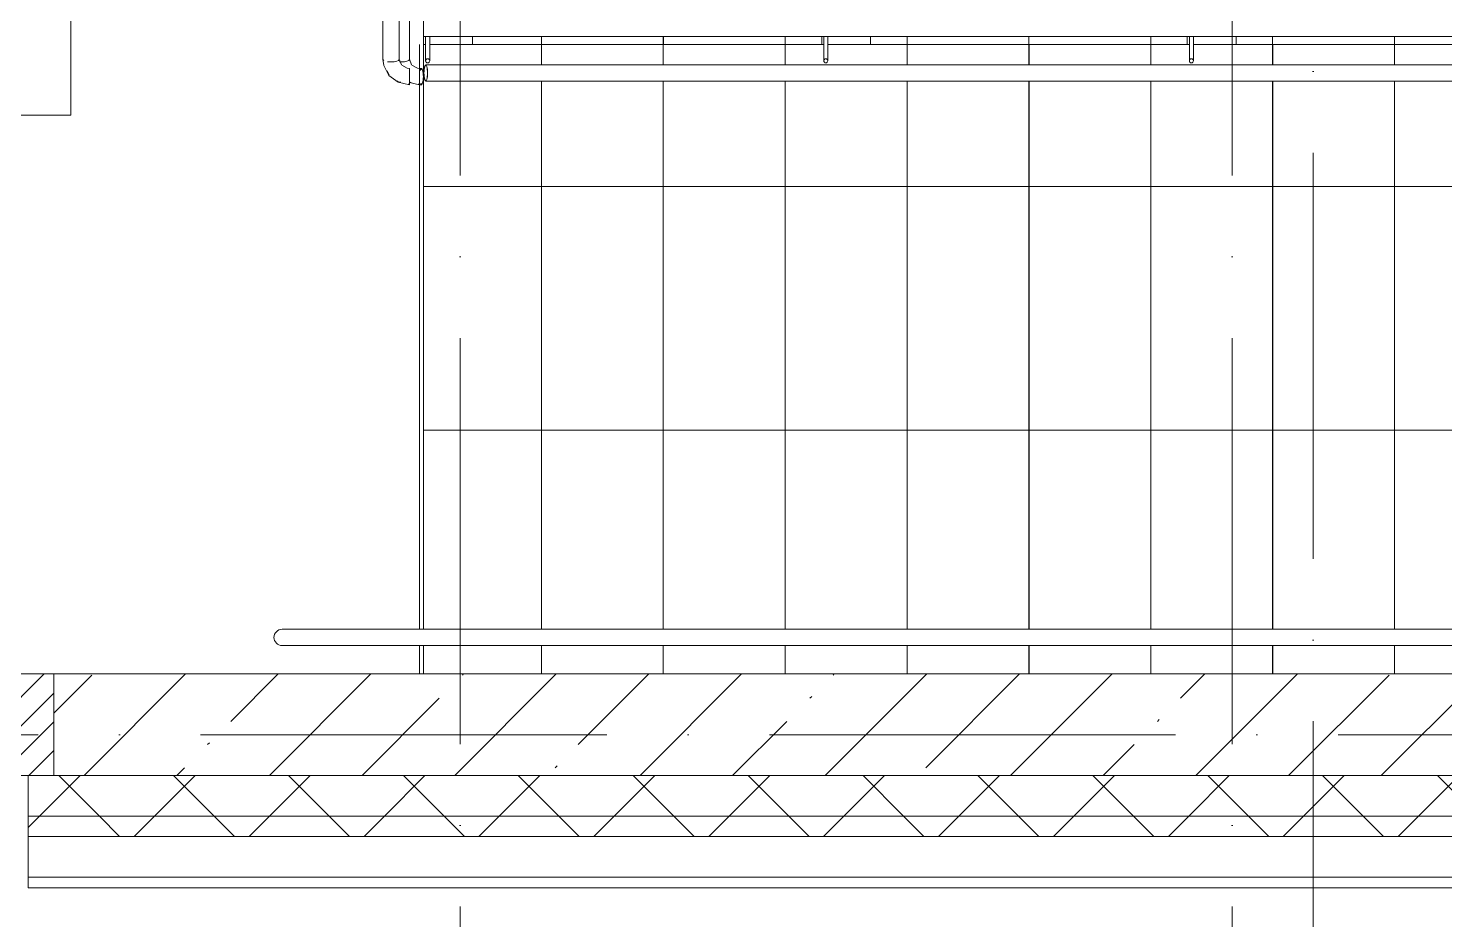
# Model space of a CAD drawing. Header units: millimetres. Extents: x -6467 to 106027, y -7090 to 195095.
# Drawn here: x 6687 to 10174, y 54826 to 57021 of the extents above; entities that cross this region are included whole.
import ezdxf

# ---------------------------------------------------------------- set-up
doc = ezdxf.new("R2010")
doc.units = ezdxf.units.MM
doc.linetypes.add('50_200_ШТРИХ_1Т_ш5_п1_п1_', pattern=[1400, 1000, -200, 0, -200])
for name, color, linetype, lineweight in [('A-FLOR', 7, 'Continuous', 9), ('A-FLOR-IDEN', 7, 'Continuous', 9), ('A-WALL', 7, 'Continuous', 5), ('A-WALL-FNSH-1', 7, 'Continuous', 5), ('Ограждение', 7, 'Continuous', 9)]:
    doc.layers.add(name, color=color, linetype=linetype, lineweight=lineweight)
for name, color, linetype, lineweight, true_color in [('A-FLOR-PATT-4', 7, 'Continuous', 5, 0x0e5ada), ('S-STRS-1', 7, 'Continuous', 9, 0xaaaaaa), ('S-STRS-2', 7, 'Continuous', 5, 0xbfbfbf), ('Оси-3', 7, '50_200_ШТРИХ_1Т_ш5_п1_п1_', 9, 0xaaaaaa)]:
    doc.layers.add(name, color=color, linetype=linetype, lineweight=lineweight, true_color=true_color)
pattern_1 = [(0, (11550, 55431.04), (0, 600), []), (90, (11550, 55431.04), (-600, 4e-14), [])]
pattern_2 = [(180, (7650, 58831.04), (-7e-14, -600), []), (270, (7650, 58831.04), (600, 4e-14), [])]
pattern_3 = [(45, (0, 0), (-141.42136, 141.42136), []), (135, (0, 0), (-141.42136, -141.42136), [])]

# ---------------------------------------------------------------- blocks, each defined once
blk = doc.blocks.new('О_Элемент ограждения_Обод_Труба_ГОСТ 8645-68 - О_Элемент ограждения_Обод_Труба_ГОСТ 8645-68-V101-АИ_План этажа Радиаторы_2')
at = {"layer": 'Ограждение'}
for p, q in [((-3900, -20), (-3900, 20)), ((0, -20), (-3900, -20))]:
    blk.add_line(p, q, dxfattribs=at)
blk = doc.blocks.new('О_Элемент поручня_Маршевый_Труба_ГОСТ 8732-78 - О_Элемент поручня_Маршевый_Труба_ГОСТ 8732-78-V103-АИ_План этажа Радиаторы_2')
at = {"layer": 'Ограждение'}
for p, q in [((-13.2, 0), (-3902.6, 0)), ((-3902.6, -40), (-13.2, -40))]:
    blk.add_line(p, q, dxfattribs=at)
at = {"layer": 'Ограждение', "flags": 128}
for points in [[(-3907.3, -20), (-3907.2, -15.5), (-3906.9, -11.3), (-3906.3, -7.5), (-3905.6, -4.4), (-3904.7, -2), (-3903.7, -0.5), (-3902.6, 0)], [(-3902.6, -40), (-3903.7, -39.5), (-3904.7, -38), (-3905.6, -35.6), (-3906.3, -32.5), (-3906.9, -28.7), (-3907.2, -24.5), (-3907.3, -20)], [(-3901.1, -2.7), (-3902.1, -1.6), (-3903.1, -1.6), (-3904.2, -2.7), (-3905.1, -4.8), (-3905.9, -7.7), (-3906.5, -11.4), (-3906.9, -15.6), (-3907, -20)], [(-3907, -20), (-3906.9, -24.4), (-3906.5, -28.6), (-3905.9, -32.3), (-3905.1, -35.2), (-3904.2, -37.3), (-3903.1, -38.4), (-3902.1, -38.4), (-3901.1, -37.3)], [(-3902.6, 0), (-3901.6, -0.5), (-3900.6, -2), (-3899.7, -4.4), (-3898.9, -7.5), (-3898.4, -11.3), (-3898, -15.5), (-3897.9, -20)], [(-3897.9, -20), (-3898, -24.5), (-3898.4, -28.7), (-3898.9, -32.5), (-3899.7, -35.6), (-3900.6, -38), (-3901.6, -39.5), (-3902.6, -40)], [(-3898.2, -20), (-3898.4, -15.6), (-3898.7, -11.4), (-3899.3, -7.7), (-3900.1, -4.8), (-3900.2, -4.7)], [(-3900.1, -35.2), (-3899.3, -32.3), (-3898.7, -28.6), (-3898.4, -24.4), (-3898.2, -20)]]:
    blk.add_lwpolyline(points, dxfattribs=at)
blk = doc.blocks.new('О_Элемент поручня_Маршевый_Труба_ГОСТ 8732-78 - О_Элемент поручня_Маршевый_Труба_ГОСТ 8732-78-26169599-АИ_План этажа Радиаторы_2')
at = {"layer": 'Ограждение'}
for p, q in [((-3902.1, -1.6), (-3903.1, -1.6)), ((-3903.1, -38.4), (-3902.1, -38.4))]:
    blk.add_line(p, q, dxfattribs=at)
at = {"layer": 'Ограждение', "flags": 128}
for points in [[(-3907.3, -20), (-3907.2, -15.5), (-3906.9, -11.3), (-3906.3, -7.5), (-3905.6, -4.4), (-3904.7, -2), (-3903.7, -0.5), (-3902.6, 0)], [(-3902.6, -40), (-3903.7, -39.5), (-3904.7, -38), (-3905.6, -35.6), (-3906.3, -32.5), (-3906.9, -28.7), (-3907.2, -24.5), (-3907.3, -20)]]:
    blk.add_lwpolyline(points, dxfattribs=at)
blk = doc.blocks.new('О_Полоса_Трапеция прямоугольная_Прокат_ГОСТ 103-2006 - Крепежная пластина-V104-АИ_План этажа Радиаторы_2')
at = {"layer": 'Ограждение'}
blk.add_line((7780, 56981), (7780, 57001), dxfattribs=at)
blk = doc.blocks.new('О_Кронштейн_Форма Г_Круг_ГОСТ 2590-2006 - О_Кронштейн_Форма Г_Круг_ГОСТ 2590-2006-V102-АИ_План этажа Радиаторы_2')
at = {"layer": 'Ограждение'}
for p, q in [((11445, 56966), (11445, 57001)), ((11455, 57001), (11455, 56966))]:
    blk.add_line(p, q, dxfattribs=at)
at = {"layer": 'Ограждение', "flags": 128}
for points in [[(11445, 56941), (11445, 56947.2), (11445, 56962.5), (11445, 56966)], [(11455, 56966), (11455, 56949.7), (11455, 56941.3), (11455, 56941)]]:
    blk.add_lwpolyline(points, dxfattribs=at)
at = {"layer": 'Ограждение'}
for start, end in [(90, 270), (270, 90)]:
    blk.add_arc((11450, 56941), 5, start, end, dxfattribs=at)
blk = doc.blocks.new('О_Кронштейн_Форма Г_Круг_ГОСТ 2590-2006 - О_Кронштейн_Форма Г_Круг_ГОСТ 2590-2006-V105-АИ_План этажа Радиаторы_2')
at = {"layer": 'Ограждение'}
for p, q in [((7665, 56966), (7665, 57001)), ((7675, 57001), (7675, 56966))]:
    blk.add_line(p, q, dxfattribs=at)
at = {"layer": 'Ограждение', "flags": 128}
for points in [[(7665, 56941), (7665, 56947.2), (7665, 56962.5), (7665, 56966)], [(7675, 56966), (7675, 56949.7), (7675, 56941.3), (7675, 56941)]]:
    blk.add_lwpolyline(points, dxfattribs=at)
at = {"layer": 'Ограждение'}
for start, end in [(165, 210), (120, 135), (315, 45)]:
    blk.add_arc((7670, 56941), 5, start, end, dxfattribs=at)
blk = doc.blocks.new('О_Полоса_Трапеция прямоугольная_Прокат_ГОСТ 103-2006 - Крепежная пластина-V106-АИ_План этажа Радиаторы_2')
at = {"layer": 'Ограждение'}
for p, q in [((9540, 57001), (9540, 56981)), ((9660, 56981), (9660, 57001))]:
    blk.add_line(p, q, dxfattribs=at)
blk = doc.blocks.new('О_Элемент поручня_Пристенный_Двухуровневый_Труба_ГОСТ 87321 - О_Элемент поручня_Пристенный_Двухуровневый_Труба_ГОСТ 8732-78 2-20512541-АИ_План этажа Радиаторы_2')
at = {"layer": 'Ограждение'}
for p, q in [((280, 40), (-4640, 40)), ((-4640, 0), (280, 0))]:
    blk.add_line(p, q, dxfattribs=at)
blk.add_arc((-4640, 20), 20, 90, 270, dxfattribs=at)
blk = doc.blocks.new('О_Элемент поручня_Маршевый_Труба_ГОСТ 1 - О_Элемент поручня_Маршевый_Труба_ГОСТ 8732-78 2-26200901-АИ_План этажа Радиаторы_2')
at = {"layer": 'Ограждение'}
for p, q in [((-371.3, 0), (-6.4, 0)), ((-6.4, -40), (-371.3, -40))]:
    blk.add_line(p, q, dxfattribs=at)
for centre, start_param, end_param in [((-371.3, -20), 0, 0.224399), ((-371.3, -20), 4.712389, 6.283185), ((-371.3, -20), 4.039191, 4.712389), ((-6.4, -20), 4.712389, 6.283185), ((-6.4, -20), 4.26359, 4.449653), ((-6.4, -20), 4.48799, 4.712389), ((-371.3, -20), 2.879793, 3.141593), ((-371.3, -20), 3.141593, 3.814791), ((-6.4, -20), 3.141593, 3.590392)]:
    blk.add_ellipse(centre, major_axis=(0, 20), ratio=0.322266, start_param=start_param, end_param=end_param, dxfattribs=at)
blk = doc.blocks.new('О_Элемент поручня_Маршевый_Труба_ГОСТ 1 - О_Элемент поручня_Маршевый_Труба_ГОСТ 8732-78 2-26200902-АИ_План этажа Радиаторы_2')
at = {"layer": 'Ограждение'}
for p, q in [((-371.3, 0), (-273, 0)), ((-264.6, 0), (-113, 0)), ((-104.6, 0), (-6.4, 0))]:
    blk.add_line(p, q, dxfattribs=at)
for centre, start_param, end_param in [((-371.3, -20), 0, 0.261799), ((-371.3, -20), 5.834386, 6.283185), ((-371.3, -20), 4.712389, 5.385587), ((-371.3, -20), 4.45951, 4.653842), ((-6.4, -20), 4.712389, 6.283185), ((-6.4, -20), 4.48799, 4.712389)]:
    blk.add_ellipse(centre, major_axis=(0, 20), ratio=0.322266, start_param=start_param, end_param=end_param, dxfattribs=at)
blk = doc.blocks.new('О_Элемент поручня_Загиб_Труба_ГОСТ 1 - О_Элемент поручня_Загиб_Труба_ГОСТ 8732-78 2-21429767-АИ_План этажа Радиаторы_2')
at = {"layer": 'Ограждение'}
for p, q in [((7600, 56944.7), (7605.3, 56931)), ((7575.5, 56906.4), (7570.6, 56916)), ((7625, 56920), (7625, 56922.1)), ((7625, 56895.6), (7625, 56921)), ((7625, 56920.6), (7625, 56919.6)), ((7625, 56883.6), (7622.6, 56884.1)), ((7625, 56882.1), (7625, 56895.6)), ((7625, 56883.9), (7625, 56883.6))]:
    blk.add_line(p, q, dxfattribs=at)
at = {"layer": 'Ограждение', "flags": 128}
for points in [[(7625, 56882.1), (7597.1, 56888.1), (7574.7, 56905), (7562, 56929.4), (7560, 56944.7)], [(7606.1, 56930.2), (7619.7, 56922.6), (7625, 56922.1)], [(7603.8, 56888.2), (7597.5, 56889.6), (7594.3, 56892)]]:
    blk.add_lwpolyline(points, dxfattribs=at)
at = {"layer": 'Ограждение'}
blk.add_ellipse((7580, 56944.7), major_axis=(20, 0), ratio=0.322266, start_param=4.712389, end_param=6.283185, dxfattribs=at)
blk = doc.blocks.new('О_Элемент поручня_Загиб_Труба_ГОСТ 1 - О_Элемент поручня_Загиб_Труба_ГОСТ 8732-78 2-V113-АИ_План этажа Радиаторы_2')
at = {"layer": 'Ограждение'}
for p, q in [((7625, 56944.7), (7630.3, 56931)), ((7650, 56920), (7650, 56922.1)), ((7650, 56919.1), (7650, 56921)), ((7650, 56920.6), (7650, 56919.6)), ((7629.8, 56888), (7625, 56889.1)), ((7650, 56882.1), (7625, 56887.5)), ((7650, 56883.6), (7647.6, 56884.1)), ((7650, 56882.1), (7650, 56884.1)), ((7650, 56883.9), (7650, 56883.6))]:
    blk.add_line(p, q, dxfattribs=at)
at = {"layer": 'Ограждение', "flags": 128}
blk.add_lwpolyline([(7631.1, 56930.2), (7644.7, 56922.6), (7650, 56922.1)], dxfattribs=at)
at = {"layer": 'Ограждение'}
blk.add_ellipse((7605, 56944.7), major_axis=(20, 0), ratio=0.322266, start_param=4.653842, end_param=6.283185, dxfattribs=at)
blk = doc.blocks.new('О_Элемент поручня_Площадочный_Одноуровневый_ГОСТ 1 - О_Элемент поручня_Площадочный_Одноуровневый_ГОСТ 8732-78 2-26200905-АИ_План этажа Радиаторы_2')
at = {"layer": 'Ограждение'}
for p, q in [((9.4, 0), (4.7, 0)), ((9.4, -2), (9.4, 0)), ((9.4, -20), (9.4, 0)), ((9.4, -1.5), (9.4, -2.1)), ((9.4, -40), (9.4, -20)), ((4.7, -40), (9.4, -40)), ((9.4, -36), (9.4, -38.5)), ((9.4, -40), (9.4, -37.3))]:
    blk.add_line(p, q, dxfattribs=at)
at = {"layer": 'Ограждение', "flags": 128}
for points in [[(4.7, 0), (3.7, -0.5), (2.7, -2), (1.8, -4.4), (1, -7.5), (0.5, -11.3), (0.1, -15.5), (0, -20)], [(0, -20), (0.1, -24.5), (0.5, -28.7), (1, -32.5), (1.8, -35.6), (2.7, -38), (3.7, -39.5), (4.7, -40)], [(3.2, -2.7), (4.2, -1.6), (5.2, -1.6), (6.3, -2.7)], [(6.8, -2), (5.8, -0.5), (4.7, 0)], [(7.2, -35.2), (6.3, -37.3), (5.2, -38.4), (4.2, -38.4), (3.2, -37.3), (2.2, -35.2)], [(4.7, -40), (5.8, -39.5), (6.8, -38), (7.7, -35.6)]]:
    blk.add_lwpolyline(points, dxfattribs=at)
blk = doc.blocks.new('О_Элемент поручня_Площадочный_Одноуровневый_ГОСТ 1 - О_Элемент поручня_Площадочный_Одноуровневый_ГОСТ 8732-78 2-26200906-АИ_План этажа Радиаторы_2')
at = {"layer": 'Ограждение'}
for p, q in [((9.4, 0), (4.7, 0)), ((9.4, -2), (9.4, 0)), ((9.4, -2.7), (9.4, 0)), ((4.7, -40), (9.4, -40)), ((9.4, -40), (9.4, -37.3)), ((9.4, -37.9), (9.4, -38.5)), ((9.4, -40), (9.4, -38))]:
    blk.add_line(p, q, dxfattribs=at)
at = {"layer": 'Ограждение', "flags": 128}
for points in [[(4.7, 0), (3.7, -0.5), (2.7, -2), (1.8, -4.4)], [(3.2, -2.7), (4.2, -1.6), (5.2, -1.6), (6.3, -2.7)], [(6.8, -2), (5.8, -0.5), (4.7, 0)], [(1.8, -35.6), (2.7, -38), (3.7, -39.5), (4.7, -40)], [(7.2, -35.2), (6.3, -37.3), (5.2, -38.4), (4.2, -38.4), (3.2, -37.3), (2.2, -35.2)], [(4.7, -40), (5.8, -39.5), (6.8, -38), (7.7, -35.6)]]:
    blk.add_lwpolyline(points, dxfattribs=at)
blk = doc.blocks.new('AAR_СКБ_Марка_Перекрытия_1 мм - Марка пола-27961726-АИ_План этажа Радиаторы_2')
at = {"layer": 'A-FLOR-IDEN'}
for p, q in [((2.723, 2.101), (-2.69, 2.101)), ((-2.69, 2.101), (-2.69, 0)), ((2.723, 0), (2.723, 2.101)), ((-2.69, 0), (2.723, 0))]:
    blk.add_line(p, q, dxfattribs=at)

msp = doc.modelspace()

# ---------------------------------------------------------------- hatches: boundary and pattern name
at = {"layer": 'A-FLOR-PATT-4'}
h = msp.add_hatch(dxfattribs=at)
h.set_pattern_fill('FP_354', color=256, style=0, pattern_type=2)
h.set_pattern_definition([(225, (6247.25, 55306.04), (35.3553, -35.3553), [])])
h.paths.add_polyline_path([(6749.5, 55181), (6749.5, 55431), (5749.5, 55431), (5749.5, 55181), (6687, 55181)])
at = {"layer": 'A-WALL'}
h = msp.add_hatch(dxfattribs=at)
h.set_pattern_fill('FP_1', color=256, style=0, pattern_type=2)
h.set_pattern_definition([(45, (0, 0), (-228.0985, 228.0985), []), (45, (228.1, 0), (-228.0985, 228.0985), [403.225, -80.645, 6.706, -73.939])])
h.paths.add_polyline_path([(13050, 55181), (13050, 55431), (6749.5, 55431), (6749.5, 55181), (12794.5, 55181)])
h.paths.add_polyline_path([(5749.5, 55181), (5749.5, 55431), (5745, 55431), (5745, 55181)])
h = msp.add_hatch(dxfattribs=at)
h.set_pattern_fill('FP_125', color=256, style=0, pattern_type=2)
h.set_pattern_definition(pattern_3)
h.paths.add_polyline_path([(74400, 55081), (74400, 55181), (68087, 55181), (68087, 55081), (74350, 55081)])
h.paths.add_polyline_path([(65946.4, 55081), (66450, 55081), (66450, 55181), (64968.4, 55181), (64968.4, 55081), (65115.9, 55081)])
h.paths.add_polyline_path([(63968.4, 55081), (63968.4, 55181), (62760.4, 55181), (62760.4, 55081), (63870.1, 55081)])
h.paths.add_polyline_path([(66950, 55081), (67212, 55081), (67212, 55181), (66950, 55181), (66950, 55169.4)])
h.paths.add_polyline_path([(59760.4, 55081), (60940.4, 55081), (60940.4, 55181), (59760.4, 55181)])
h.paths.add_polyline_path([(57940.4, 55081), (57940.4, 55181), (56760.4, 55181), (56760.4, 55081), (57641.4, 55081)])
h.paths.add_polyline_path([(54734.6, 55081), (54940.4, 55081), (54940.4, 55181), (53760.4, 55181), (53760.4, 55081), (54319.4, 55081)])
h.paths.add_polyline_path([(51827.9, 55081), (51940.4, 55081), (51940.4, 55181), (50760.4, 55181), (50760.4, 55081), (50997.4, 55081)])
h.paths.add_polyline_path([(47760.4, 55081), (48940.4, 55081), (48940.4, 55181), (47760.4, 55181)])
h.paths.add_polyline_path([(45599.2, 55081), (45940.4, 55081), (45940.4, 55181), (44460.4, 55181), (44460.4, 55081), (45183.9, 55081)])
h.paths.add_polyline_path([(41861.9, 55081), (42640.4, 55081), (42640.4, 55181), (41460.4, 55181), (41460.4, 55081)])
h.paths.add_polyline_path([(39640.4, 55081), (39640.4, 55181), (38460.4, 55181), (38460.4, 55081), (39370.4, 55081)])
h.paths.add_polyline_path([(36640.4, 55081), (36640.4, 55181), (35460.4, 55181), (35460.4, 55081), (36463.7, 55081)])
h.paths.add_polyline_path([(32726.4, 55081), (33640.4, 55081), (33640.4, 55181), (32460.4, 55181), (32460.4, 55081)])
h.paths.add_polyline_path([(30640.4, 55081), (30640.4, 55181), (29460.4, 55181), (29460.4, 55081), (30234.9, 55081)])
h.paths.add_polyline_path([(26400, 55081), (27640.4, 55081), (27640.4, 55181), (26400, 55181)])
h.paths.add_polyline_path([(23590.9, 55081), (24700, 55081), (24700, 55181), (23400, 55181), (23400, 55081)])
h.paths.add_polyline_path([(21514.7, 55081), (21700, 55081), (21700, 55181), (20400, 55181), (20400, 55081), (21099.4, 55081)])
h.paths.add_polyline_path([(17400, 55081), (18700, 55081), (18700, 55181), (17400, 55181)])
h.paths.add_polyline_path([(16116.5, 55081), (16525, 55081), (16525, 55181), (6687, 55181), (6687, 55081), (14455.5, 55081)])
h.paths.add_polyline_path([(5812, 55081), (5812, 55181), (-2450, 55181), (-2450, 55081), (2828.5, 55081)])
h = msp.add_hatch(dxfattribs=at)
h.set_pattern_fill('FP_125', color=256, style=0, pattern_type=2)
h.set_pattern_definition(pattern_3)
h.paths.add_polyline_path([(74350, 55031), (74350, 55081), (68087, 55081), (68087, 55031), (74251.4, 55031)])
h.paths.add_polyline_path([(67212, 55031), (67212, 55081), (66950, 55081), (66950, 55031)])
h.paths.add_polyline_path([(66450, 55031), (66450, 55081), (64968.4, 55081), (64968.4, 55031), (65946.4, 55031)])
h.paths.add_polyline_path([(63870.1, 55031), (63968.4, 55031), (63968.4, 55081), (62760.4, 55081), (62760.4, 55031), (63454.9, 55031)])
h.paths.add_polyline_path([(60940.4, 55031), (60940.4, 55081), (59760.4, 55081), (59760.4, 55031), (60132.9, 55031)])
h.paths.add_polyline_path([(57641.4, 55031), (57940.4, 55031), (57940.4, 55081), (56760.4, 55081), (56760.4, 55031), (56810.9, 55031)])
h.paths.add_polyline_path([(54734.6, 55031), (54940.4, 55031), (54940.4, 55081), (53760.4, 55081), (53760.4, 55031), (54319.4, 55031)])
h.paths.add_polyline_path([(51940.4, 55031), (51940.4, 55081), (50760.4, 55081), (50760.4, 55031), (51827.9, 55031)])
h.paths.add_polyline_path([(47760.4, 55031), (48940.4, 55031), (48940.4, 55081), (47760.4, 55081)])
h.paths.add_polyline_path([(45599.2, 55031), (45940.4, 55031), (45940.4, 55081), (44460.4, 55081), (44460.4, 55031), (45183.9, 55031)])
h.paths.add_polyline_path([(42640.4, 55031), (42640.4, 55081), (41460.4, 55081), (41460.4, 55031), (41861.9, 55031)])
h.paths.add_polyline_path([(39370.4, 55031), (39640.4, 55031), (39640.4, 55081), (38460.4, 55081), (38460.4, 55031), (38539.9, 55031)])
h.paths.add_polyline_path([(36463.7, 55031), (36640.4, 55031), (36640.4, 55081), (35460.4, 55081), (35460.4, 55031), (36048.4, 55031)])
h.paths.add_polyline_path([(33640.4, 55031), (33640.4, 55081), (32460.4, 55081), (32460.4, 55031), (33556.9, 55031)])
h.paths.add_polyline_path([(29460.4, 55031), (30640.4, 55031), (30640.4, 55081), (29460.4, 55081)])
h.paths.add_polyline_path([(26400, 55031), (27640.4, 55031), (27640.4, 55081), (26400, 55081)])
h.paths.add_polyline_path([(23400, 55031), (24700, 55031), (24700, 55081), (23400, 55081)])
h.paths.add_polyline_path([(21099.4, 55031), (21700, 55031), (21700, 55081), (20400, 55081), (20400, 55031)])
h.paths.add_polyline_path([(16525, 55031), (16525, 55081), (6687, 55081), (6687, 55031), (16116.5, 55031)])
h.paths.add_polyline_path([(18607.9, 55031), (18700, 55031), (18700, 55081), (17400, 55081), (17400, 55031), (17777.5, 55031)])
h.paths.add_polyline_path([(5812, 55031), (5812, 55081), (-2550, 55081), (-2550, 55031), (2828.5, 55031)])
at = {"layer": 'S-STRS-2'}
h = msp.add_hatch(dxfattribs=at)
h.set_pattern_fill('FP_22', color=256, style=0, pattern_type=2)
h.set_pattern_definition(pattern_2)
h.paths.add_polyline_path([(8850, 56981), (9150, 56981), (9150, 57001), (8850, 57001)])
h.paths.add_polyline_path([(8850, 57041), (9150, 57041), (9150, 57281), (8850, 57281), (8850, 57058.3)])
h.paths.add_polyline_path([(9150, 58699.4), (9149.5, 58721), (9139.9, 58721)])
h.paths.add_polyline_path([(9121.3, 58761), (9150, 58761), (9150, 58831), (9088.6, 58831), (9094.6, 58818.1)])
h = msp.add_hatch(dxfattribs=at)
h.set_pattern_fill('FP_22', color=256, style=0, pattern_type=2)
h.set_pattern_definition(pattern_2)
h.paths.add_polyline_path([(9150, 56981), (9450, 56981), (9450, 57001), (9150, 57001)])
h.paths.add_polyline_path([(9450, 57041), (9450, 57281), (9150, 57281), (9150, 57041)])
h.paths.add_polyline_path([(9450, 57855.1), (9450, 58056), (9166.8, 57924), (9344.3, 57880.8)])
h.paths.add_polyline_path([(9450, 58256.9), (9450, 58721), (9150, 58721), (9150, 58699.4), (9344.3, 58282.6)])
h.paths.add_polyline_path([(9163, 58761), (9450, 58761), (9450, 58831), (9150, 58831), (9150, 58761)])
h = msp.add_hatch(dxfattribs=at)
h.set_pattern_fill('FP_22', color=256, style=0, pattern_type=2)
h.set_pattern_definition(pattern_2)
h.paths.add_polyline_path([(9450, 56981), (9540, 56981), (9540, 57001), (9450, 57001)])
h.paths.add_polyline_path([(9750, 56981), (9750, 57001), (9660, 57001), (9660, 56981)])
h.paths.add_polyline_path([(9450, 57041), (9750, 57041), (9750, 57281), (9670, 57281), (9670, 57261), (9550, 57261), (9550, 57281), (9450, 57281), (9450, 57058.3)])
h.paths.add_polyline_path([(9750, 57412.7), (9750, 58721), (9450, 58721), (9450, 58256.9), (9733.2, 58188.1), (9450, 58056), (9450, 57855.1), (9555.7, 57829.5)])
h.paths.add_polyline_path([(9472.5, 58761), (9750, 58761), (9750, 58831), (9450, 58831), (9450, 58761)])
h = msp.add_hatch(dxfattribs=at)
h.set_pattern_fill('FP_22', color=256, style=0, pattern_type=2)
h.set_pattern_definition(pattern_2)
h.paths.add_polyline_path([(9750, 56981), (10050, 56981), (10050, 57001), (9750, 57001)])
h.paths.add_polyline_path([(9750, 57041), (10050, 57041), (10050, 57331), (9788.1, 57331), (9811.4, 57281), (9750, 57281), (9750, 57058.3)])
h.paths.add_polyline_path([(9811.4, 57371), (10050, 57371), (10050, 58721), (9750, 58721), (9751.1, 57410.3), (9769.4, 57371)])
h.paths.add_polyline_path([(10050, 58761), (10050, 58831), (9750, 58831), (9750, 58761)])
h = msp.add_hatch(dxfattribs=at)
h.set_pattern_fill('FP_22', color=256, style=0, pattern_type=2)
h.set_pattern_definition(pattern_2)
h.paths.add_polyline_path([(10303, 56981), (10350, 56981), (10350, 57001), (10050, 57001), (10050, 56981)])
h.paths.add_polyline_path([(10050, 57041), (10350, 57041), (10350, 57331), (10050, 57331), (10050, 57058.3)])
h.paths.add_polyline_path([(10303, 57371), (10350, 57371), (10350, 58721), (10050, 58721), (10050, 57371)])
h.paths.add_polyline_path([(10050, 58761), (10350, 58761), (10350, 58831), (10050, 58831), (10050, 58818.1)])
h = msp.add_hatch(dxfattribs=at)
h.set_pattern_fill('FP_22', color=256, style=0, pattern_type=2)
h.set_pattern_definition(pattern_2)
h.paths.add_polyline_path([(7780, 56981), (7950, 56981), (7950, 57001), (7780, 57001)])
h.paths.add_polyline_path([(7811.5, 57041), (7950, 57041), (7950, 57281), (7770, 57281), (7770, 57261), (7764.8, 57261), (7763.5, 57221), (7755.2, 57221), (7755.2, 57261), (7670, 57261), (7670, 57221), (7660, 57221), (7660, 57211.9), (7670, 57214.1), (7670, 57217.1), (7710, 57217.1), (7710, 57197.1), (7670, 57197.1), (7670, 57057.1), (7710, 57057.1), (7710, 57041)])
h.paths.add_polyline_path([(7673, 57041), (7707, 57041), (7707, 57054.1), (7673, 57054.1)])
h.paths.add_polyline_path([(7670, 57041), (7668.7, 57042.3), (7668.7, 57041)])
h.paths.add_polyline_path([(7673, 57200.1), (7707, 57200.1), (7707, 57214.1), (7673, 57214.1)])
h.paths.add_polyline_path([(7667, 57224), (7667, 57258), (7660, 57258), (7660, 57224)])
h = msp.add_hatch(dxfattribs=at)
h.set_pattern_fill('FP_22', color=256, style=0, pattern_type=2)
h.set_pattern_definition(pattern_2)
h.paths.add_polyline_path([(7950, 56981), (8250, 56981), (8250, 57001), (7950, 57001)])
h.paths.add_polyline_path([(8226.7, 57041), (8250, 57041), (8250, 57281), (7950, 57281), (7950, 57041)])
h = msp.add_hatch(dxfattribs=at)
h.set_pattern_fill('FP_22', color=256, style=0, pattern_type=2)
h.set_pattern_definition(pattern_2)
h.paths.add_polyline_path([(8550, 56981), (8550, 57001), (8250, 57001), (8250, 56981)])
h.paths.add_polyline_path([(8250, 57041), (8550, 57041), (8550, 57281), (8250, 57281), (8250, 57058.3)])
h = msp.add_hatch(dxfattribs=at)
h.set_pattern_fill('FP_22', color=256, style=0, pattern_type=2)
h.set_pattern_definition(pattern_2)
h.paths.add_polyline_path([(8640, 56981), (8640, 57001), (8550, 57001), (8550, 56981)])
h.paths.add_polyline_path([(8760, 56981), (8850, 56981), (8850, 57001), (8760, 57001)])
h.paths.add_polyline_path([(8550, 57041), (8850, 57041), (8850, 57281), (8770, 57281), (8770, 57261), (8764.8, 57261), (8763.5, 57221), (8755.2, 57221), (8755.2, 57261), (8650, 57261), (8650, 57281), (8550, 57281), (8550, 57058.3)])
h = msp.add_hatch(dxfattribs=at)
h.set_pattern_fill('FP_21', color=256, style=0, pattern_type=2)
h.set_pattern_definition(pattern_1)
h.paths.add_polyline_path([(7660, 55431), (7950, 55431), (7950, 55501), (7660, 55501)])
h.paths.add_polyline_path([(7950, 55541), (7950, 56891), (7664.4, 56893), (7662, 56898.8), (7661, 56915.5), (7664.4, 56929.1), (7669.4, 56931), (7950, 56931), (7950, 56981), (7674.8, 56981), (7673.5, 56966), (7665.2, 56966), (7665.2, 56981), (7660, 56981), (7660, 55541), (7811.5, 55541)])
h.paths.add_polyline_path([(7670, 56936), (7666.5, 56939.2), (7666.5, 56943.3), (7672.5, 56945.4), (7672.1, 56936.9), (7671.3, 56936.6)])
h.paths.add_polyline_path([(7675, 56950.8), (7665.7, 56954.8), (7668.2, 56957), (7674.3, 56955.2), (7674.8, 56951.7)])
h = msp.add_hatch(dxfattribs=at)
h.set_pattern_fill('FP_21', color=256, style=0, pattern_type=2)
h.set_pattern_definition(pattern_1)
h.paths.add_polyline_path([(7950, 55431), (8250, 55431), (8250, 55501), (7950, 55501)])
h.paths.add_polyline_path([(7950, 55541), (8250, 55541), (8250, 56891), (7950, 56891), (7950, 56002.4)])
h.paths.add_polyline_path([(8226.7, 56931), (8250, 56931), (8250, 56981), (7950, 56981), (7950, 56931)])
h = msp.add_hatch(dxfattribs=at)
h.set_pattern_fill('FP_21', color=256, style=0, pattern_type=2)
h.set_pattern_definition(pattern_1)
h.paths.add_polyline_path([(8250, 55431), (8550, 55431), (8550, 55501), (8250, 55501)])
h.paths.add_polyline_path([(8250, 55541), (8550, 55541), (8550, 56891), (8250, 56891), (8250, 56002.4)])
h.paths.add_polyline_path([(8250, 56931), (8550, 56931), (8550, 56981), (8250, 56981)])
h = msp.add_hatch(dxfattribs=at)
h.set_pattern_fill('FP_21', color=256, style=0, pattern_type=2)
h.set_pattern_definition(pattern_1)
h.paths.add_polyline_path([(8550, 55431), (8850, 55431), (8850, 55501), (8550, 55501)])
h.paths.add_polyline_path([(8550, 55541), (8850, 55541), (8850, 56891), (8550, 56891), (8550, 56002.4)])
h.paths.add_polyline_path([(8646.5, 56931), (8850, 56931), (8850, 56981), (8654.8, 56981), (8653.5, 56966), (8645.2, 56966), (8645.2, 56981), (8550, 56981), (8550, 56931), (8645.7, 56931)])
h.paths.add_polyline_path([(8650, 56936), (8646.5, 56939.2), (8646.5, 56943.3), (8652.5, 56945.4), (8652.1, 56936.9), (8651.3, 56936.6)])
h.paths.add_polyline_path([(8655, 56950.8), (8645.7, 56954.8), (8647.5, 56957), (8654.3, 56955.2), (8654.8, 56951.7)])
h = msp.add_hatch(dxfattribs=at)
h.set_pattern_fill('FP_21', color=256, style=0, pattern_type=2)
h.set_pattern_definition(pattern_1)
h.paths.add_polyline_path([(9150, 55431), (9150, 55501), (8850, 55501), (8850, 55431)])
h.paths.add_polyline_path([(9150, 55541), (9150, 56891), (8850, 56891), (8850, 55541)])
h.paths.add_polyline_path([(9150, 56931), (9150, 56981), (8850, 56981), (8850, 56931), (9057.2, 56931)])
h = msp.add_hatch(dxfattribs=at)
h.set_pattern_fill('FP_21', color=256, style=0, pattern_type=2)
h.set_pattern_definition(pattern_1)
h.paths.add_polyline_path([(9150, 55431), (9450, 55431), (9450, 55501), (9150, 55501)])
h.paths.add_polyline_path([(9150, 55541), (9450, 55541), (9450, 56891), (9150, 56891), (9150, 56002.4)])
h.paths.add_polyline_path([(9150, 56931), (9450, 56931), (9450, 56981), (9150, 56981)])
h = msp.add_hatch(dxfattribs=at)
h.set_pattern_fill('FP_21', color=256, style=0, pattern_type=2)
h.set_pattern_definition(pattern_1)
h.paths.add_polyline_path([(9472.5, 55431), (9750, 55431), (9750, 55501), (9450, 55501), (9450, 55431)])
h.paths.add_polyline_path([(9450, 55541), (9750, 55541), (9750, 56891), (9450, 56891), (9450, 56002.4)])
h.paths.add_polyline_path([(9450, 56931), (9750, 56931), (9750, 56981), (9554.8, 56981), (9553.5, 56966), (9545.2, 56966), (9545.2, 56981), (9450, 56981)])
h.paths.add_polyline_path([(9550, 56936), (9546.5, 56939.2), (9546.5, 56943.3), (9552.5, 56945.4), (9552.1, 56936.9), (9551.3, 56936.6)])
h.paths.add_polyline_path([(9555, 56950.8), (9545.7, 56954.8), (9547.5, 56957), (9554.3, 56955.2), (9554.8, 56951.7)])
h = msp.add_hatch(dxfattribs=at)
h.set_pattern_fill('FP_21', color=256, style=0, pattern_type=2)
h.set_pattern_definition(pattern_1)
h.paths.add_polyline_path([(9750, 55431), (10050, 55431), (10050, 55501), (9750, 55501)])
h.paths.add_polyline_path([(10050, 55541), (10050, 56891), (9750, 56891), (9750, 55541)])
h.paths.add_polyline_path([(10050, 56931), (10050, 56981), (9750, 56981), (9750, 56931), (9887.7, 56931)])
h = msp.add_hatch(dxfattribs=at)
h.set_pattern_fill('FP_21', color=256, style=0, pattern_type=2)
h.set_pattern_definition(pattern_1)
h.paths.add_polyline_path([(10050, 55431), (10350, 55431), (10350, 55501), (10050, 55501)])
h.paths.add_polyline_path([(10350, 55541), (10350, 56891), (10050, 56891), (10050, 55541)])
h.paths.add_polyline_path([(10350, 56931), (10350, 56981), (10050, 56981), (10050, 56931), (10303, 56931)])

# ---------------------------------------------------------------- linework, layer by layer
at = {"layer": 'A-FLOR'}
for p, q in [((7660, 55541), (7660, 57001)), ((7660, 55431), (7660, 55501)), ((6749.5, 55431), (5749.5, 55431)), ((5812, 55181), (6687, 55181))]:
    msp.add_line(p, q, dxfattribs=at)
at = {"layer": 'A-WALL'}
for p, q in [((13050, 55431), (6749.5, 55431)), ((6749.5, 55431), (6749.5, 55181)), ((6749.5, 55181), (13050, 55181)), ((16525, 55081), (6687, 55081)), ((16525, 55031), (6687, 55031)), ((16525, 54931), (6687, 54931))]:
    msp.add_line(p, q, dxfattribs=at)
at = {"layer": 'A-WALL-FNSH-1'}
for p, q in [((16525, 55181), (6687, 55181)), ((6687, 55181), (6687, 54904)), ((6687, 54904), (16525, 54904))]:
    msp.add_line(p, q, dxfattribs=at)
at = {"layer": 'S-STRS-1'}
for p, q in [((7650, 56919.1), (7650, 56981)), ((7665.8, 56981), (7660, 56981)), ((7950, 56981), (7674.3, 56981)), ((7950, 57001), (7950, 56981)), ((7950, 57001), (7950, 56981)), ((8250, 56981), (7950, 56981)), ((7950, 56930.4), (7950, 56981)), ((7950, 56930.4), (7950, 56981)), ((8250, 57001), (8250, 56981)), ((8250, 57001), (8250, 56981)), ((8550, 56981), (8250, 56981)), ((8250, 56930.3), (8250, 56981)), ((8250, 56930.3), (8250, 56981)), ((8550, 57001), (8550, 56981)), ((8550, 57001), (8550, 56981)), ((8645.8, 56981), (8550, 56981)), ((8550, 56930.2), (8550, 56981)), ((8550, 56930.2), (8550, 56981)), ((8850, 56981), (8654.3, 56981)), ((8850, 57001), (8850, 56981)), ((8850, 57001), (8850, 56981)), ((9150, 56981), (8850, 56981)), ((8850, 56930.1), (8850, 56981)), ((8850, 56930.1), (8850, 56981)), ((9150, 57001), (9150, 56981)), ((9150, 57001), (9150, 56981)), ((9450, 56981), (9150, 56981)), ((9150, 56930.5), (9150, 56981)), ((9150, 56930.5), (9150, 56981)), ((9450, 57001), (9450, 56981)), ((9450, 57001), (9450, 56981)), ((9545.8, 56981), (9450, 56981)), ((9450, 56930.5), (9450, 56981)), ((9450, 56930.5), (9450, 56981)), ((9750, 56981), (9554.3, 56981)), ((9750, 57001), (9750, 56981)), ((9750, 57001), (9750, 56981)), ((10050, 56981), (9750, 56981)), ((9750, 56930.5), (9750, 56981)), ((9750, 56930.5), (9750, 56981)), ((10050, 57001), (10050, 56981)), ((10050, 57001), (10050, 56981)), ((10350, 56981), (10050, 56981)), ((10050, 56930.5), (10050, 56981)), ((10050, 56930.5), (10050, 56981)), ((7650, 55541), (7650, 56882.3)), ((7950, 55541), (7950, 56891.7)), ((7950, 55541), (7950, 56891.7)), ((8250, 55541), (8250, 56891.8)), ((8250, 55541), (8250, 56891.8)), ((8550, 55541), (8550, 56891.9)), ((8550, 55541), (8550, 56891.9)), ((8850, 55541), (8850, 56892)), ((8850, 55541), (8850, 56892)), ((9150, 55541), (9150, 56891.5)), ((9150, 55541), (9150, 56891.5)), ((9450, 55541), (9450, 56891.5)), ((9450, 55541), (9450, 56891.5)), ((9750, 55541), (9750, 56891.5)), ((9750, 55541), (9750, 56891.5)), ((10050, 55541), (10050, 56891.5)), ((10050, 55541), (10050, 56891.5)), ((7650, 55431), (7650, 55501)), ((7950, 55431), (7950, 55501)), ((7950, 55431), (7950, 55501)), ((8250, 55431), (8250, 55501)), ((8250, 55431), (8250, 55501)), ((8550, 55431), (8550, 55501)), ((8550, 55431), (8550, 55501)), ((8850, 55431), (8850, 55501)), ((8850, 55431), (8850, 55501)), ((9150, 55431), (9150, 55501)), ((9150, 55431), (9150, 55501)), ((9450, 55431), (9450, 55501)), ((9450, 55431), (9450, 55501)), ((9750, 55431), (9750, 55501)), ((9750, 55431), (9750, 55501)), ((10050, 55431), (10050, 55501)), ((10050, 55431), (10050, 55501))]:
    msp.add_line(p, q, dxfattribs=at)
at = {"layer": 'Оси-3'}
for p, q in [((7750, 52458), (7750, 91281)), ((9650, 52458), (9650, 91281)), ((9850, -5889.7), (9850, 91281)), ((104718, 55281), (-5267.3, 55281))]:
    msp.add_line(p, q, dxfattribs=at)

# ---------------------------------------------------------------- block references
at = {"layer": 'A-FLOR-IDEN', "xscale": 199.9999999999999, "yscale": 199.9999999999999, "zscale": 199.9999999999999}
msp.add_blockref('AAR_СКБ_Марка_Перекрытия_1 мм - Марка пола-27961726-АИ_План этажа Радиаторы_2', (6247.3, 56806.8), dxfattribs=at)
at = {"layer": 'Ограждение'}
for name, p, rotation in [('О_Элемент поручня_Маршевый_Труба_ГОСТ 1 - О_Элемент поручня_Маршевый_Труба_ГОСТ 8732-78 2-26200901-АИ_План этажа Радиаторы_2', (7600, 56938.2), 270.0000000000002), ('О_Элемент поручня_Маршевый_Труба_ГОСТ 1 - О_Элемент поручня_Маршевый_Труба_ГОСТ 8732-78 2-26200902-АИ_План этажа Радиаторы_2', (7625, 56938.2), 270.0000000000002), ('О_Элемент поручня_Площадочный_Одноуровневый_ГОСТ 1 - О_Элемент поручня_Площадочный_Одноуровневый_ГОСТ 8732-78 2-26200905-АИ_План этажа Радиаторы_2', (7659.4, 56882.1), 180), ('О_Элемент поручня_Площадочный_Одноуровневый_ГОСТ 1 - О_Элемент поручня_Площадочный_Одноуровневый_ГОСТ 8732-78 2-26200906-АИ_План этажа Радиаторы_2', (7659.4, 56882.1), 180)]:
    msp.add_blockref(name, p, dxfattribs=dict(at, rotation=rotation))
for name, p in [('О_Элемент ограждения_Обод_Труба_ГОСТ 8645-68 - О_Элемент ограждения_Обод_Труба_ГОСТ 8645-68-V101-АИ_План этажа Радиаторы_2', (11560, 57021)), ('О_Кронштейн_Форма Г_Круг_ГОСТ 2590-2006 - О_Кронштейн_Форма Г_Круг_ГОСТ 2590-2006-V105-АИ_План этажа Радиаторы_2', (0, 0)), ('О_Кронштейн_Форма Г_Круг_ГОСТ 2590-2006 - О_Кронштейн_Форма Г_Круг_ГОСТ 2590-2006-V102-АИ_План этажа Радиаторы_2', (-3780, 0)), ('О_Полоса_Трапеция прямоугольная_Прокат_ГОСТ 103-2006 - Крепежная пластина-V104-АИ_План этажа Радиаторы_2', (0, 0)), ('О_Полоса_Трапеция прямоугольная_Прокат_ГОСТ 103-2006 - Крепежная пластина-V106-АИ_План этажа Радиаторы_2', (-900, 0)), ('О_Кронштейн_Форма Г_Круг_ГОСТ 2590-2006 - О_Кронштейн_Форма Г_Круг_ГОСТ 2590-2006-V105-АИ_План этажа Радиаторы_2', (980, 0)), ('О_Кронштейн_Форма Г_Круг_ГОСТ 2590-2006 - О_Кронштейн_Форма Г_Круг_ГОСТ 2590-2006-V102-АИ_План этажа Радиаторы_2', (-2800, 0)), ('О_Полоса_Трапеция прямоугольная_Прокат_ГОСТ 103-2006 - Крепежная пластина-V106-АИ_План этажа Радиаторы_2', (0, 0)), ('О_Кронштейн_Форма Г_Круг_ГОСТ 2590-2006 - О_Кронштейн_Форма Г_Круг_ГОСТ 2590-2006-V105-АИ_План этажа Радиаторы_2', (1880, 0)), ('О_Кронштейн_Форма Г_Круг_ГОСТ 2590-2006 - О_Кронштейн_Форма Г_Круг_ГОСТ 2590-2006-V102-АИ_План этажа Радиаторы_2', (-1900, 0)), ('О_Элемент поручня_Загиб_Труба_ГОСТ 1 - О_Элемент поручня_Загиб_Труба_ГОСТ 8732-78 2-21429767-АИ_План этажа Радиаторы_2', (0, 0)), ('О_Элемент поручня_Загиб_Труба_ГОСТ 1 - О_Элемент поручня_Загиб_Труба_ГОСТ 8732-78 2-V113-АИ_План этажа Радиаторы_2', (0, 0)), ('О_Элемент поручня_Маршевый_Труба_ГОСТ 8732-78 - О_Элемент поручня_Маршевый_Труба_ГОСТ 8732-78-V103-АИ_План этажа Радиаторы_2', (11567.9, 56931)), ('О_Элемент поручня_Маршевый_Труба_ГОСТ 8732-78 - О_Элемент поручня_Маршевый_Труба_ГОСТ 8732-78-26169599-АИ_План этажа Радиаторы_2', (11567.9, 56931)), ('О_Элемент поручня_Пристенный_Двухуровневый_Труба_ГОСТ 87321 - О_Элемент поручня_Пристенный_Двухуровневый_Труба_ГОСТ 8732-78 2-20512541-АИ_План этажа Радиаторы_2', (11951.7, 55501))]:
    msp.add_blockref(name, p, dxfattribs=at)

doc.saveas('drawing.dxf')
